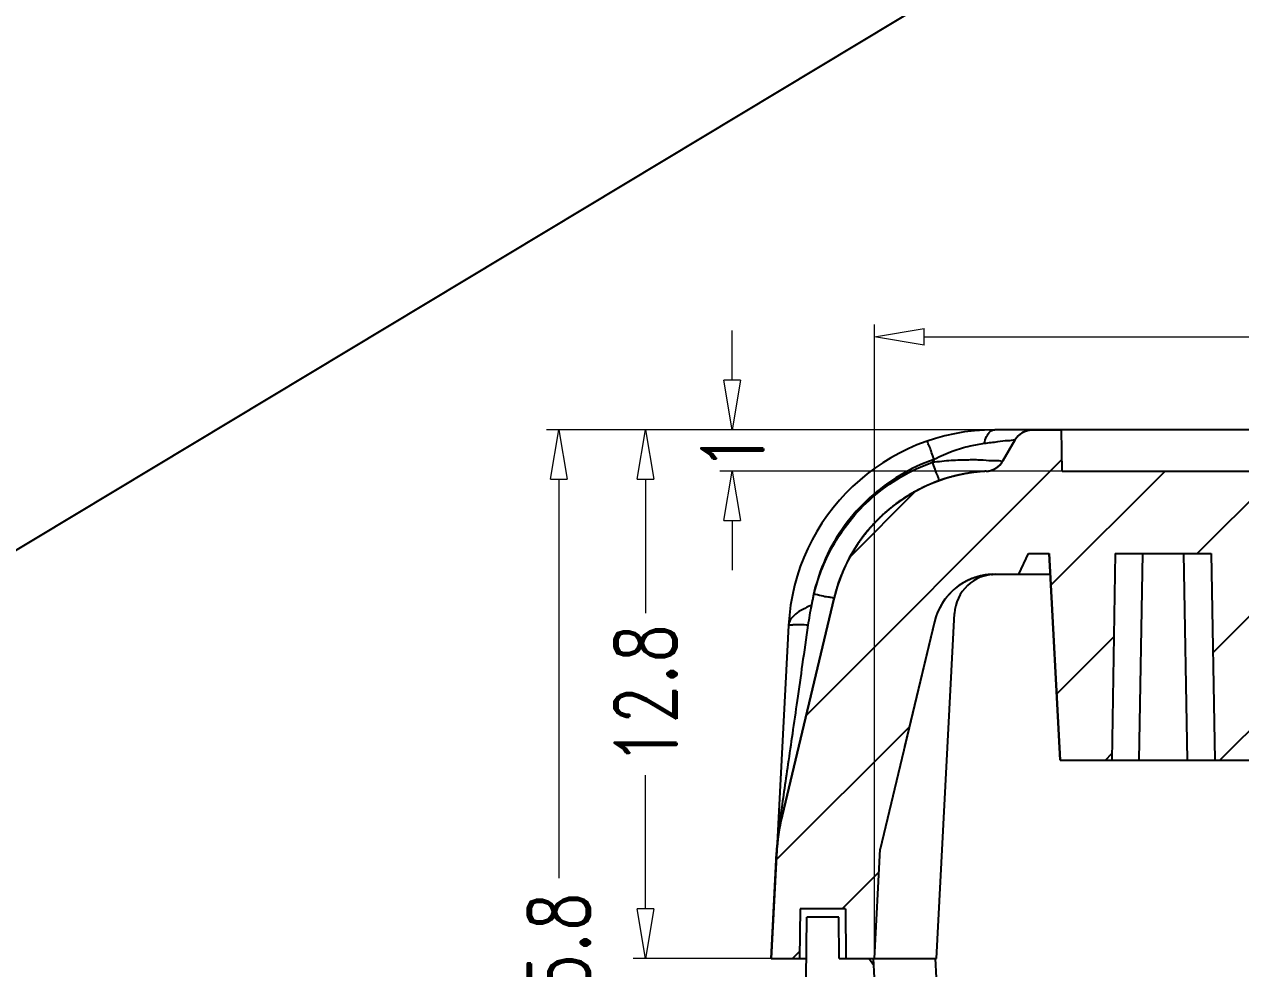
# Model space of a CAD drawing. Header units: inches. Extents: x 3700 to 4563, y 1353 to 2328.
# Drawn here: x 3842.82 to 3872.29, y 2112.16 to 2135.03 of the extents above; entities that cross this region are included whole.
import ezdxf

# ---------------------------------------------------------------- set-up
doc = ezdxf.new("R2010")
doc.units = ezdxf.units.IN
doc.header["$LTSCALE"] = 0.5
doc.layers.add('06___PRT_ALL_SURFS', color=7, linetype='Continuous')
doc.layers.add('dim', color=82, linetype='Continuous', lineweight=9)
doc.styles.add('ROMAND', font='romand.shx', dxfattribs={"width": 0.75, "bigfont": 'gbcbig.shx'})
doc.dimstyles.new('YanXiu', dxfattribs={"dimtxt": 2.5, "dimasz": 2.2, "dimexe": 1, "dimexo": 0, "dimgap": 0.66, "dimtad": 0, "dimzin": 9, "dimdsep": 46, "dimtxsty": 'ROMAND', "dimblk": 'CLOSEDBLANK', "dimcen": 0, "dimclrd": 3, "dimclre": 3, "dimclrt": 7, "dimazin": 2, "dimtfac": 1, "dimtofl": 0, "dimtmove": 0, "dimatfit": 3, "dimldrblk": 'CLOSEDBLANK', "dimfxl": 1, "dimlwd": 5, "dimlwe": 5, "dimarcsym": 0})

# ---------------------------------------------------------------- blocks, each defined once
blk = doc.blocks.new('_ClosedBlank')
at = {"color": 0, "linetype": 'ByBlock', "lineweight": -2}
for p, q in [((-1, 0.167), (0, 0)), ((-1, 0.167), (-1, -0.167)), ((0, 0), (-1, -0.167))]:
    blk.add_line(p, q, dxfattribs=at)
blk = doc.blocks.new('*D108')
at = {"layer": 'Defpoints', "color": 0}
for p in [(3867.948, 2125.215), (3859.971, 2124.215), (3867.966, 2124.215)]:
    blk.add_point(p, dxfattribs=at)
at = {"layer": 'dim', "color": 3, "lineweight": 5}
for p, q in [((3859.971, 2126.415), (3859.971, 2127.615)), ((3867.948, 2125.215), (3859.671, 2125.215)), ((3867.966, 2124.215), (3859.671, 2124.215)), ((3859.971, 2123.015), (3859.971, 2121.815))]:
    blk.add_line(p, q, dxfattribs=at)
at = {"layer": 'dim', "color": 3, "lineweight": 5, "xscale": 1.2, "yscale": 1.2, "zscale": 1.2}
for p, rotation in [((3859.971, 2125.215), 270), ((3859.971, 2124.215), 90)]:
    blk.add_blockref('_ClosedBlank', p, dxfattribs=dict(at, rotation=rotation))
at = {"layer": 'dim', "color": 7, "insert": (3859.971, 2124.715), "char_height": 1.5, "attachment_point": 5, "rotation": 90, "style": 'ROMAND'}
blk.add_mtext('1', dxfattribs=at)
blk = doc.blocks.new('*D109')
at = {"layer": 'Defpoints', "color": 0}
for p in [(3867.948, 2125.215), (3857.871, 2112.415), (3860.916, 2112.415)]:
    blk.add_point(p, dxfattribs=at)
at = {"layer": 'dim', "color": 3, "lineweight": 5}
for p, q in [((3867.948, 2125.215), (3857.571, 2125.215)), ((3857.871, 2124.015), (3857.871, 2120.776)), ((3857.871, 2113.615), (3857.871, 2116.854)), ((3860.916, 2112.415), (3857.571, 2112.415))]:
    blk.add_line(p, q, dxfattribs=at)
at = {"layer": 'dim', "color": 3, "lineweight": 5, "xscale": 1.2, "yscale": 1.2, "zscale": 1.2}
for p, rotation in [((3857.871, 2125.215), 90), ((3857.871, 2112.415), 270)]:
    blk.add_blockref('_ClosedBlank', p, dxfattribs=dict(at, rotation=rotation))
at = {"layer": 'dim', "color": 7, "insert": (3857.871, 2118.815), "char_height": 1.5, "attachment_point": 5, "rotation": 90, "style": 'ROMAND'}
blk.add_mtext('12.8', dxfattribs=at)
blk = doc.blocks.new('*D110')
at = {"layer": 'Defpoints', "color": 0}
for p in [(3867.948, 2125.215), (3855.771, 2099.415), (3866.315, 2099.415)]:
    blk.add_point(p, dxfattribs=at)
at = {"layer": 'dim', "color": 3, "lineweight": 5}
for p, q in [((3867.948, 2125.215), (3855.471, 2125.215)), ((3855.771, 2124.015), (3855.771, 2114.356)), ((3855.771, 2100.615), (3855.771, 2110.274)), ((3866.315, 2099.415), (3855.471, 2099.415))]:
    blk.add_line(p, q, dxfattribs=at)
at = {"layer": 'dim', "color": 3, "lineweight": 5, "xscale": 1.2, "yscale": 1.2, "zscale": 1.2}
for p, rotation in [((3855.771, 2125.215), 90), ((3855.771, 2099.415), 270)]:
    blk.add_blockref('_ClosedBlank', p, dxfattribs=dict(at, rotation=rotation))
at = {"layer": 'dim', "color": 7, "insert": (3855.771, 2112.315), "char_height": 1.5, "attachment_point": 5, "rotation": 90, "style": 'ROMAND'}
blk.add_mtext('25.8', dxfattribs=at)
blk = doc.blocks.new('*D114')
at = {"layer": 'Defpoints', "color": 0}
for p in [(3896.412, 2127.463), (3863.419, 2112.415), (3896.412, 2112.415)]:
    blk.add_point(p, dxfattribs=at)
at = {"layer": 'dim', "color": 3, "lineweight": 5}
for p, q in [((3863.419, 2112.415), (3863.419, 2127.763)), ((3896.412, 2112.415), (3896.412, 2127.763)), ((3864.619, 2127.463), (3877.366, 2127.463)), ((3895.212, 2127.463), (3882.465, 2127.463))]:
    blk.add_line(p, q, dxfattribs=at)
at = {"layer": 'dim', "color": 3, "lineweight": 5, "xscale": 1.2, "yscale": 1.2, "zscale": 1.2, "rotation": 180}
blk.add_blockref('_ClosedBlank', (3863.419, 2127.463), dxfattribs=at)
at = {"layer": 'dim', "color": 3, "lineweight": 5, "xscale": 1.2, "yscale": 1.2, "zscale": 1.2}
blk.add_blockref('_ClosedBlank', (3896.412, 2127.463), dxfattribs=at)
at = {"layer": 'dim', "color": 7, "insert": (3879.916, 2127.463), "char_height": 1.5, "attachment_point": 5, "style": 'ROMAND'}
blk.add_mtext('32.99', dxfattribs=at)

msp = doc.modelspace()

# ---------------------------------------------------------------- hatches: boundary and pattern name
at = {"linetype": 'Continuous'}
h = msp.add_hatch(dxfattribs=at)
h.set_pattern_fill('DEFAULT__2', color=2, scale=1.963848, angle=45, style=0, pattern_type=0)
h.set_pattern_definition([(45, (3517.8296, 2010.4347), (-1.38865, 1.38865), [])])
edge = h.paths.add_edge_path()
edge.add_line((3867.254, 2125.215), (3867.948, 2125.215))
edge.add_line((3867.966, 2124.215), (3867.948, 2125.215))
edge.add_line((3867.966, 2124.215), (3879.916, 2124.215))
edge.add_line((3879.916, 2121.715), (3879.916, 2124.215))
edge.add_line((3873.916, 2121.715), (3879.916, 2121.715))
edge.add_line((3873.916, 2121.715), (3873.682, 2122.215))
edge.add_line((3873.178, 2122.215), (3873.682, 2122.215))
edge.add_line((3872.916, 2117.215), (3873.178, 2122.215))
edge.add_line((3871.666, 2117.215), (3872.916, 2117.215))
edge.add_line((3871.578, 2122.215), (3871.666, 2117.215))
edge.add_line((3869.253, 2122.215), (3871.578, 2122.215))
edge.add_line((3869.253, 2122.215), (3869.166, 2117.215))
edge.add_line((3867.916, 2117.215), (3869.166, 2117.215))
edge.add_line((3867.916, 2117.215), (3867.653, 2122.215))
edge.add_line((3867.149, 2122.215), (3867.653, 2122.215))
edge.add_line((3866.916, 2121.715), (3867.149, 2122.215))
edge.add_line((3866.288, 2121.715), (3866.916, 2121.715))
edge.add_line((3866.288, 2121.715), (3866.253, 2121.713))
edge.add_spline(control_points=[(3866.253, 2121.713), (3865.563, 2121.677), (3865.033, 2121.235), (3864.872, 2120.563)], knot_values=[0, 0, 0, 0, 1, 1, 1, 1], weights=[1, 0.867239, 0.867239, 1], degree=3, periodic=0)
edge.add_line((3864.872, 2120.563), (3863.557, 2115.056))
edge.add_line((3863.419, 2112.415), (3863.557, 2115.056))
edge.add_line((3862.726, 2112.415), (3863.419, 2112.415))
edge.add_line((3862.716, 2113.615), (3862.726, 2112.415))
edge.add_line((3862.716, 2113.615), (3861.616, 2113.615))
edge.add_line((3861.616, 2113.615), (3861.605, 2112.415))
edge.add_line((3860.916, 2112.415), (3861.605, 2112.415))
edge.add_line((3860.916, 2112.415), (3861.049, 2114.959))
edge.add_spline(control_points=[(3861.049, 2114.959), (3861.065, 2115.263), (3861.108, 2115.563), (3861.179, 2115.859)], knot_values=[0, 0, 0, 0, 1, 1, 1, 1], weights=[1, 0.997242, 0.997242, 1], degree=3, periodic=0)
edge.add_line((3862.441, 2121.144), (3861.179, 2115.859))
edge.add_spline(control_points=[(3866.122, 2124.21), (3864.283, 2124.113), (3862.868, 2122.935), (3862.441, 2121.144)], knot_values=[0, 0, 0, 0, 1, 1, 1, 1], weights=[1, 0.867239, 0.867239, 1], degree=3, periodic=0)
edge.add_spline(control_points=[(3866.122, 2124.21), (3866.295, 2124.219), (3866.442, 2124.309), (3866.529, 2124.459)], knot_values=[0, 0, 0, 0, 1, 1, 1, 1], weights=[1, 0.919201, 0.919201, 1], degree=3, periodic=0)
edge.add_line((3866.529, 2124.459), (3866.821, 2124.965))
edge.add_spline(control_points=[(3866.821, 2124.965), (3866.913, 2125.123), (3867.071, 2125.215), (3867.254, 2125.215)], knot_values=[0, 0, 0, 0, 1, 1, 1, 1], weights=[1, 0.910684, 0.910684, 1], degree=3, periodic=0)
edge = h.paths.add_edge_path()
edge.add_line((3879.916, 2121.715), (3879.916, 2124.215))
edge.add_line((3879.916, 2121.715), (3879.916, 2124.215))
edge = h.paths.add_edge_path()
edge.add_line((3892.577, 2125.215), (3891.883, 2125.215))
edge.add_spline(control_points=[(3893.01, 2124.965), (3892.918, 2125.123), (3892.76, 2125.215), (3892.577, 2125.215)], knot_values=[0, 0, 0, 0, 1, 1, 1, 1], weights=[1, 0.910684, 0.910684, 1], degree=3, periodic=0)
edge.add_line((3893.302, 2124.459), (3893.01, 2124.965))
edge.add_spline(control_points=[(3893.709, 2124.21), (3893.536, 2124.219), (3893.389, 2124.309), (3893.302, 2124.459)], knot_values=[0, 0, 0, 0, 1, 1, 1, 1], weights=[1, 0.919201, 0.919201, 1], degree=3, periodic=0)
edge.add_spline(control_points=[(3897.391, 2121.144), (3896.963, 2122.935), (3895.548, 2124.113), (3893.709, 2124.21)], knot_values=[0, 0, 0, 0, 1, 1, 1, 1], weights=[1, 0.867239, 0.867239, 1], degree=3, periodic=0)
edge.add_line((3898.652, 2115.859), (3897.391, 2121.144))
edge.add_spline(control_points=[(3898.782, 2114.959), (3898.766, 2115.263), (3898.723, 2115.563), (3898.652, 2115.859)], knot_values=[0, 0, 0, 0, 1, 1, 1, 1], weights=[1, 0.997242, 0.997242, 1], degree=3, periodic=0)
edge.add_line((3898.916, 2112.415), (3898.782, 2114.959))
edge.add_line((3898.916, 2112.415), (3898.226, 2112.415))
edge.add_line((3898.216, 2113.615), (3898.226, 2112.415))
edge.add_line((3898.216, 2113.615), (3897.116, 2113.615))
edge.add_line((3897.116, 2113.615), (3897.105, 2112.415))
edge.add_line((3897.105, 2112.415), (3896.412, 2112.415))
edge.add_line((3896.412, 2112.415), (3896.274, 2115.056))
edge.add_line((3896.274, 2115.056), (3894.959, 2120.563))
edge.add_spline(control_points=[(3894.959, 2120.563), (3894.799, 2121.235), (3894.268, 2121.677), (3893.578, 2121.713)], knot_values=[0, 0, 0, 0, 1, 1, 1, 1], weights=[1, 0.867239, 0.867239, 1], degree=3, periodic=0)
edge.add_line((3893.543, 2121.715), (3893.578, 2121.713))
edge.add_line((3893.543, 2121.715), (3892.916, 2121.715))
edge.add_line((3892.916, 2121.715), (3892.682, 2122.215))
edge.add_line((3892.682, 2122.215), (3892.217, 2122.215))
edge.add_line((3892.166, 2112.415), (3892.217, 2122.215))
edge.add_line((3892.166, 2112.415), (3890.666, 2112.415))
edge.add_line((3890.494, 2122.215), (3890.666, 2112.415))
edge.add_line((3890.494, 2122.215), (3888.337, 2122.215))
edge.add_line((3888.337, 2122.215), (3888.166, 2112.415))
edge.add_line((3888.166, 2112.415), (3886.666, 2112.415))
edge.add_line((3886.666, 2112.415), (3886.614, 2122.215))
edge.add_line((3886.614, 2122.215), (3886.149, 2122.215))
edge.add_line((3885.916, 2121.715), (3886.149, 2122.215))
edge.add_line((3885.916, 2121.715), (3879.916, 2121.715))
edge.add_line((3879.916, 2121.715), (3879.916, 2124.215))
edge.add_line((3891.866, 2124.215), (3879.916, 2124.215))
edge.add_line((3891.866, 2124.215), (3891.883, 2125.215))
h = msp.add_hatch(dxfattribs=at)
h.set_pattern_fill('DEFAULT__1', color=2, scale=1.73335, angle=125, style=0, pattern_type=0)
h.set_pattern_definition([(125, (3517.8296, 2010.4347), (-1.419877, -0.994209), [])])
edge = h.paths.add_edge_path()
edge.add_line((3862.566, 2112.415), (3863.393, 2112.415))
edge.add_line((3863.561, 2109.196), (3863.393, 2112.415))
edge.add_line((3864.757, 2104.053), (3863.561, 2109.196))
edge.add_spline(control_points=[(3864.757, 2104.053), (3864.923, 2103.337), (3865.485, 2102.862), (3866.219, 2102.818)], knot_values=[0, 0, 0, 0, 1, 1, 1, 1], weights=[1, 0.867704, 0.867704, 1], degree=3, periodic=0)
edge.add_spline(control_points=[(3866.219, 2102.818), (3866.751, 2102.786), (3867.257, 2102.616), (3867.701, 2102.32)], knot_values=[0, 0, 0, 0, 1, 1, 1, 1], weights=[1, 0.976957, 0.976957, 1], degree=3, periodic=0)
edge.add_line((3867.916, 2106.415), (3867.701, 2102.32))
edge.add_line((3867.916, 2106.415), (3869.166, 2106.415))
edge.add_line((3869.253, 2101.415), (3869.166, 2106.415))
edge.add_line((3869.253, 2101.415), (3871.578, 2101.415))
edge.add_line((3871.578, 2101.415), (3871.666, 2106.415))
edge.add_line((3871.666, 2106.415), (3872.916, 2106.415))
edge.add_line((3872.916, 2106.415), (3873.178, 2101.415))
edge.add_line((3873.178, 2101.415), (3873.682, 2101.415))
edge.add_line((3873.682, 2101.415), (3873.916, 2101.915))
edge.add_line((3873.916, 2101.915), (3879.916, 2101.915))
edge.add_line((3879.916, 2099.415), (3879.916, 2101.915))
edge.add_line((3867.254, 2099.415), (3879.916, 2099.415))
edge.add_spline(control_points=[(3867.254, 2099.415), (3867.071, 2099.415), (3866.913, 2099.506), (3866.821, 2099.665)], knot_values=[0, 0, 0, 0, 1, 1, 1, 1], weights=[1, 0.910684, 0.910684, 1], degree=3, periodic=0)
edge.add_line((3866.529, 2100.17), (3866.821, 2099.665))
edge.add_spline(control_points=[(3866.529, 2100.17), (3866.443, 2100.321), (3866.294, 2100.411), (3866.121, 2100.42)], knot_values=[0, 0, 0, 0, 1, 1, 1, 1], weights=[1, 0.918627, 0.918627, 1], degree=3, periodic=0)
edge.add_spline(control_points=[(3862.419, 2103.509), (3862.84, 2101.7), (3864.266, 2100.51), (3866.121, 2100.42)], knot_values=[0, 0, 0, 0, 1, 1, 1, 1], weights=[1, 0.865322, 0.865322, 1], degree=3, periodic=0)
edge.add_line((3862.419, 2103.509), (3861.146, 2108.985))
edge.add_spline(control_points=[(3861.023, 2109.856), (3861.039, 2109.562), (3861.08, 2109.271), (3861.146, 2108.985)], knot_values=[0, 0, 0, 0, 1, 1, 1, 1], weights=[1, 0.997419, 0.997419, 1], degree=3, periodic=0)
edge.add_line((3861.023, 2109.856), (3860.916, 2111.915))
edge.add_line((3860.916, 2111.915), (3861.766, 2111.915))
edge.add_line((3861.766, 2111.915), (3861.779, 2113.415))
edge.add_line((3862.557, 2113.415), (3861.779, 2113.415))
edge.add_line((3862.566, 2112.415), (3862.557, 2113.415))
edge = h.paths.add_edge_path()
edge.add_line((3879.916, 2099.415), (3879.916, 2101.915))
edge.add_line((3879.916, 2099.415), (3879.916, 2101.915))
edge = h.paths.add_edge_path()
edge.add_line((3897.266, 2112.415), (3896.438, 2112.415))
edge.add_line((3897.266, 2112.415), (3897.274, 2113.415))
edge.add_line((3898.052, 2113.415), (3897.274, 2113.415))
edge.add_line((3898.066, 2111.915), (3898.052, 2113.415))
edge.add_line((3898.916, 2111.915), (3898.066, 2111.915))
edge.add_line((3898.808, 2109.856), (3898.916, 2111.915))
edge.add_spline(control_points=[(3898.808, 2109.856), (3898.792, 2109.562), (3898.751, 2109.271), (3898.685, 2108.985)], knot_values=[0, 0, 0, 0, 1, 1, 1, 1], weights=[1, 0.997419, 0.997419, 1], degree=3, periodic=0)
edge.add_line((3898.685, 2108.985), (3897.412, 2103.509))
edge.add_spline(control_points=[(3893.71, 2100.42), (3895.565, 2100.51), (3896.991, 2101.7), (3897.412, 2103.509)], knot_values=[0, 0, 0, 0, 1, 1, 1, 1], weights=[1, 0.865322, 0.865322, 1], degree=3, periodic=0)
edge.add_spline(control_points=[(3893.302, 2100.17), (3893.388, 2100.321), (3893.537, 2100.411), (3893.71, 2100.42)], knot_values=[0, 0, 0, 0, 1, 1, 1, 1], weights=[1, 0.918627, 0.918627, 1], degree=3, periodic=0)
edge.add_line((3893.302, 2100.17), (3893.01, 2099.665))
edge.add_spline(control_points=[(3892.577, 2099.415), (3892.76, 2099.415), (3892.918, 2099.506), (3893.01, 2099.665)], knot_values=[0, 0, 0, 0, 1, 1, 1, 1], weights=[1, 0.910684, 0.910684, 1], degree=3, periodic=0)
edge.add_line((3892.577, 2099.415), (3892.316, 2099.415))
edge.add_line((3892.316, 2099.415), (3892.316, 2099.915))
edge.add_line((3892.316, 2099.915), (3891.016, 2101.215))
edge.add_line((3891.016, 2112.315), (3891.016, 2101.215))
edge.add_line((3892.166, 2112.315), (3891.016, 2112.315))
edge.add_line((3892.166, 2112.315), (3892.338, 2102.446))
edge.add_spline(control_points=[(3892.338, 2102.446), (3892.731, 2102.665), (3893.163, 2102.791), (3893.612, 2102.818)], knot_values=[0, 0, 0, 0, 1, 1, 1, 1], weights=[1, 0.983471, 0.983471, 1], degree=3, periodic=0)
edge.add_spline(control_points=[(3893.612, 2102.818), (3894.346, 2102.862), (3894.908, 2103.337), (3895.074, 2104.053)], knot_values=[0, 0, 0, 0, 1, 1, 1, 1], weights=[1, 0.867704, 0.867704, 1], degree=3, periodic=0)
edge.add_line((3896.27, 2109.196), (3895.074, 2104.053))
edge.add_line((3896.27, 2109.196), (3896.438, 2112.415))
edge = h.paths.add_edge_path()
edge.add_line((3886.516, 2099.415), (3879.916, 2099.415))
edge.add_line((3879.916, 2099.415), (3879.916, 2101.915))
edge.add_line((3885.916, 2101.915), (3879.916, 2101.915))
edge.add_line((3886.149, 2101.415), (3885.916, 2101.915))
edge.add_line((3886.475, 2101.415), (3886.149, 2101.415))
edge.add_line((3886.666, 2112.315), (3886.475, 2101.415))
edge.add_line((3887.816, 2112.315), (3886.666, 2112.315))
edge.add_line((3887.816, 2112.315), (3887.816, 2101.215))
edge.add_line((3886.516, 2099.915), (3887.816, 2101.215))
edge.add_line((3886.516, 2099.415), (3886.516, 2099.915))

# ---------------------------------------------------------------- linework, layer by layer
msp.add_line((3700.216, 2036.642), (4184.231, 2327.777))
at = {"color": 7, "linetype": 'Continuous'}
for p, q in [((3893.5, 2125.215, 0), (3866.331, 2125.215, 0)), ((3866.529, 2124.459, 0), (3866.821, 2124.965, 0)), ((3866.529, 2124.459, 0), (3866.821, 2124.965, 0)), ((3867.254, 2125.215, 0), (3867.948, 2125.215, 0)), ((3867.966, 2124.215, 0), (3867.948, 2125.215, 0)), ((3867.966, 2124.215, 0), (3867.948, 2125.215, 0)), ((3867.966, 2124.215, 0), (3891.866, 2124.215, 0)), ((3867.966, 2124.215, 0), (3879.916, 2124.215, 0)), ((3866.916, 2121.715, 0), (3867.149, 2122.215, 0)), ((3866.916, 2121.715, 0), (3867.149, 2122.215, 0)), ((3867.149, 2122.215, 0), (3867.653, 2122.215, 0)), ((3867.149, 2122.215, 0), (3867.653, 2122.215, 0)), ((3867.653, 2122.215, 0), (3867.916, 2117.215, 0)), ((3867.916, 2117.215, 0), (3867.653, 2122.215, 0)), ((3869.253, 2122.215, 0), (3869.166, 2117.215, 0)), ((3869.253, 2122.215, 0), (3869.166, 2117.215, 0)), ((3869.253, 2122.215, 0), (3871.578, 2122.215, 0)), ((3869.253, 2122.215, 0), (3871.578, 2122.215, 0)), ((3869.83, 2117.215, 0), (3869.917, 2122.215, 0)), ((3871.001, 2117.215, 0), (3870.914, 2122.215, 0)), ((3871.578, 2122.215, 0), (3871.666, 2117.215, 0)), ((3871.578, 2122.215, 0), (3871.666, 2117.215, 0)), ((3866.288, 2121.715, 0), (3866.253, 2121.713, 0)), ((3866.288, 2121.715, 0), (3867.68, 2121.715, 0)), ((3866.288, 2121.715, 0), (3866.916, 2121.715, 0)), ((3862.441, 2121.144, 0), (3861.179, 2115.859, 0)), ((3862.441, 2121.144, 0), (3861.179, 2115.859, 0)), ((3864.872, 2120.563, 0), (3863.557, 2115.056, 0)), ((3864.872, 2120.563, 0), (3863.557, 2115.056, 0)), ((3864.921, 2112.415, 0), (3865.359, 2120.767, 0)), ((3861.338, 2120.477, 0), (3860.916, 2112.415, 0)), ((3867.916, 2117.215, 0), (3872.916, 2117.215, 0)), ((3867.916, 2117.215, 0), (3869.166, 2117.215, 0)), ((3871.666, 2117.215, 0), (3872.916, 2117.215, 0)), ((3860.916, 2112.415, 0), (3861.049, 2114.959, 0)), ((3863.419, 2112.415, 0), (3863.557, 2115.056, 0)), ((3863.419, 2112.415, 0), (3863.557, 2115.056, 0)), ((3861.616, 2113.615, 0), (3861.605, 2112.415, 0)), ((3861.616, 2113.615, 0), (3861.605, 2112.415, 0)), ((3862.716, 2113.615, 0), (3861.616, 2113.615, 0)), ((3862.716, 2113.615, 0), (3861.616, 2113.615, 0)), ((3862.716, 2113.615, 0), (3862.726, 2112.415, 0)), ((3862.716, 2113.615, 0), (3862.726, 2112.415, 0)), ((3861.766, 2111.915, 0), (3861.779, 2113.415, 0)), ((3861.766, 2111.915, 0), (3861.779, 2113.415, 0)), ((3862.557, 2113.415, 0), (3861.779, 2113.415, 0)), ((3862.557, 2113.415, 0), (3861.779, 2113.415, 0)), ((3862.566, 2112.415, 0), (3862.557, 2113.415, 0)), ((3862.566, 2112.415, 0), (3862.557, 2113.415, 0)), ((3860.916, 2112.415, 0), (3861.77, 2112.415, 0)), ((3860.916, 2112.415, 0), (3861.605, 2112.415, 0)), ((3862.566, 2112.415, 0), (3864.921, 2112.415, 0)), ((3862.566, 2112.415, 0), (3863.393, 2112.415, 0)), ((3862.726, 2112.415, 0), (3863.419, 2112.415, 0)), ((3863.561, 2109.196, 0), (3863.393, 2112.415, 0)), ((3863.561, 2109.196, 0), (3863.393, 2112.415, 0)), ((3865.343, 2103.863, 0), (3864.895, 2112.415, 0))]:
    msp.add_line(p, q, dxfattribs=at)
for centre, radius, start, end in [((3866.331, 2120.215, 0), 5, 89.9974, 177.0027), ((3867.254, 2124.715, 0), 0.5, 89.993, 149.9965), ((3866.096, 2124.709, 0), 0.5, 272.9963, 330), ((3866.331, 2120.215, 0), 4, 92.9963, 166.572), ((3866.331, 2120.215, 0), 1.5, 92.9963, 166.572), ((3866.357, 2120.715, 0), 1, 90, 177), ((3866.096, 2124.709, 0), 3, 272.9963, 273.6699), ((3866.042, 2114.698, 0), 5, 166.5721, 177), ((3870.375, 2114.443, 0), 9.342, 171.29, 172.3141), ((3870.025, 2114.487, 0), 8.988, 172.2929, 176.9892)]:
    msp.add_arc(centre, radius, start, end, dxfattribs=at)
for points, start_tangent, end_tangent in [([(3864.863, 2124.495, 0), (3864.802, 2124.668, 0), (3864.75, 2124.813, 0), (3864.715, 2124.909, 0), (3864.7, 2124.941, 0)], (-0.327044, 0.945009), (-0.94511, -0.326754)), ([(3866.08, 2124.881, 0), (3866.136, 2125.055, 0), (3866.225, 2125.173, 0), (3866.331, 2125.215, 0)], (0.183769, 0.982969), (1, 0.000081)), ([(3866.821, 2124.965, 0), (3866.825, 2124.972, 0), (3866.829, 2124.978, 0), (3866.833, 2124.985, 0), (3866.838, 2124.992, 0), (3866.842, 2124.998, 0), (3866.847, 2125.005, 0), (3866.851, 2125.011, 0), (3866.856, 2125.018, 0), (3866.861, 2125.024, 0), (3866.866, 2125.03, 0), (3866.871, 2125.037, 0), (3866.877, 2125.043, 0), (3866.882, 2125.049, 0), (3866.888, 2125.055, 0), (3866.893, 2125.061, 0), (3866.899, 2125.067, 0), (3866.905, 2125.073, 0), (3866.911, 2125.078, 0), (3866.917, 2125.084, 0), (3866.923, 2125.09, 0), (3866.929, 2125.095, 0), (3866.936, 2125.1, 0), (3866.942, 2125.106, 0), (3866.949, 2125.111, 0), (3866.955, 2125.116, 0), (3866.962, 2125.121, 0), (3866.969, 2125.126, 0), (3866.976, 2125.13, 0), (3866.983, 2125.135, 0), (3866.99, 2125.139, 0), (3866.997, 2125.144, 0), (3867.004, 2125.148, 0), (3867.011, 2125.152, 0), (3867.019, 2125.156, 0), (3867.026, 2125.16, 0), (3867.034, 2125.164, 0), (3867.041, 2125.167, 0), (3867.049, 2125.171, 0), (3867.056, 2125.174, 0), (3867.064, 2125.177, 0), (3867.072, 2125.181, 0), (3867.08, 2125.184, 0), (3867.087, 2125.186, 0), (3867.095, 2125.189, 0), (3867.103, 2125.192, 0), (3867.111, 2125.194, 0), (3867.119, 2125.196, 0), (3867.127, 2125.199, 0), (3867.135, 2125.201, 0), (3867.143, 2125.202, 0), (3867.151, 2125.204, 0), (3867.159, 2125.206, 0), (3867.167, 2125.207, 0), (3867.175, 2125.209, 0), (3867.183, 2125.21, 0), (3867.191, 2125.211, 0), (3867.199, 2125.212, 0), (3867.207, 2125.213, 0), (3867.215, 2125.213, 0), (3867.223, 2125.214, 0), (3867.231, 2125.214, 0), (3867.238, 2125.215, 0), (3867.246, 2125.215, 0), (3867.254, 2125.215, 0)], (0.5, 0.866025), (1, 0)), ([(3866.122, 2124.21, 0), (3866.13, 2124.21, 0), (3866.137, 2124.211, 0), (3866.144, 2124.211, 0), (3866.152, 2124.212, 0), (3866.16, 2124.213, 0), (3866.167, 2124.214, 0), (3866.175, 2124.215, 0), (3866.182, 2124.216, 0), (3866.19, 2124.218, 0), (3866.197, 2124.219, 0), (3866.205, 2124.221, 0), (3866.212, 2124.223, 0), (3866.22, 2124.224, 0), (3866.227, 2124.226, 0), (3866.235, 2124.229, 0), (3866.242, 2124.231, 0), (3866.25, 2124.233, 0), (3866.257, 2124.236, 0), (3866.265, 2124.238, 0), (3866.272, 2124.241, 0), (3866.279, 2124.244, 0), (3866.287, 2124.247, 0), (3866.294, 2124.25, 0), (3866.301, 2124.253, 0), (3866.308, 2124.256, 0), (3866.315, 2124.26, 0), (3866.323, 2124.263, 0), (3866.33, 2124.267, 0), (3866.337, 2124.271, 0), (3866.344, 2124.274, 0), (3866.35, 2124.278, 0), (3866.357, 2124.282, 0), (3866.364, 2124.287, 0), (3866.371, 2124.291, 0), (3866.377, 2124.295, 0), (3866.384, 2124.3, 0), (3866.39, 2124.305, 0), (3866.396, 2124.309, 0), (3866.403, 2124.314, 0), (3866.409, 2124.319, 0), (3866.415, 2124.324, 0), (3866.421, 2124.329, 0), (3866.427, 2124.334, 0), (3866.433, 2124.339, 0), (3866.439, 2124.345, 0), (3866.444, 2124.35, 0), (3866.45, 2124.356, 0), (3866.455, 2124.361, 0), (3866.461, 2124.367, 0), (3866.466, 2124.373, 0), (3866.471, 2124.378, 0), (3866.476, 2124.384, 0), (3866.481, 2124.39, 0), (3866.486, 2124.396, 0), (3866.491, 2124.402, 0), (3866.496, 2124.408, 0), (3866.5, 2124.415, 0), (3866.505, 2124.421, 0), (3866.509, 2124.427, 0), (3866.513, 2124.433, 0), (3866.517, 2124.44, 0), (3866.521, 2124.446, 0), (3866.525, 2124.452, 0), (3866.529, 2124.459, 0)], (0.998633, 0.052271), (0.5, 0.866025)), ([(3866.122, 2124.21, 0), (3866.085, 2124.207, 0), (3866.047, 2124.205, 0), (3866.01, 2124.202, 0), (3865.972, 2124.199, 0), (3865.934, 2124.195, 0), (3865.896, 2124.191, 0), (3865.858, 2124.187, 0), (3865.82, 2124.182, 0), (3865.782, 2124.177, 0), (3865.744, 2124.172, 0), (3865.706, 2124.166, 0), (3865.668, 2124.16, 0), (3865.63, 2124.153, 0), (3865.591, 2124.146, 0), (3865.553, 2124.139, 0), (3865.515, 2124.131, 0), (3865.476, 2124.123, 0), (3865.438, 2124.114, 0), (3865.4, 2124.105, 0), (3865.362, 2124.096, 0), (3865.323, 2124.086, 0), (3865.285, 2124.076, 0), (3865.247, 2124.065, 0), (3865.208, 2124.054, 0), (3865.17, 2124.043, 0), (3865.132, 2124.031, 0), (3865.094, 2124.019, 0), (3865.056, 2124.006, 0), (3865.018, 2123.993, 0), (3864.98, 2123.98, 0), (3864.942, 2123.966, 0), (3864.904, 2123.952, 0), (3864.866, 2123.937, 0), (3864.829, 2123.922, 0), (3864.791, 2123.907, 0), (3864.754, 2123.891, 0), (3864.716, 2123.874, 0), (3864.679, 2123.858, 0), (3864.642, 2123.841, 0), (3864.605, 2123.823, 0), (3864.568, 2123.805, 0), (3864.531, 2123.787, 0), (3864.495, 2123.768, 0), (3864.458, 2123.749, 0), (3864.422, 2123.73, 0), (3864.386, 2123.71, 0), (3864.35, 2123.69, 0), (3864.314, 2123.669, 0), (3864.279, 2123.648, 0), (3864.243, 2123.627, 0), (3864.208, 2123.605, 0), (3864.173, 2123.583, 0), (3864.138, 2123.56, 0), (3864.104, 2123.538, 0), (3864.07, 2123.514, 0), (3864.035, 2123.491, 0), (3864.002, 2123.467, 0), (3863.968, 2123.442, 0), (3863.935, 2123.418, 0), (3863.901, 2123.393, 0), (3863.869, 2123.367, 0), (3863.836, 2123.341, 0), (3863.804, 2123.315, 0), (3863.772, 2123.289, 0), (3863.74, 2123.262, 0), (3863.708, 2123.235, 0), (3863.677, 2123.208, 0), (3863.646, 2123.18, 0), (3863.615, 2123.152, 0), (3863.585, 2123.123, 0), (3863.555, 2123.095, 0), (3863.525, 2123.066, 0), (3863.496, 2123.037, 0), (3863.467, 2123.007, 0), (3863.438, 2122.977, 0), (3863.41, 2122.947, 0), (3863.381, 2122.917, 0), (3863.354, 2122.886, 0), (3863.326, 2122.855, 0), (3863.299, 2122.824, 0), (3863.272, 2122.793, 0), (3863.246, 2122.761, 0), (3863.22, 2122.729, 0), (3863.194, 2122.697, 0), (3863.169, 2122.664, 0), (3863.144, 2122.632, 0), (3863.119, 2122.599, 0), (3863.095, 2122.566, 0), (3863.071, 2122.533, 0), (3863.048, 2122.499, 0), (3863.025, 2122.466, 0), (3863.002, 2122.432, 0), (3862.979, 2122.398, 0), (3862.957, 2122.364, 0), (3862.936, 2122.33, 0), (3862.915, 2122.295, 0), (3862.894, 2122.261, 0), (3862.873, 2122.226, 0), (3862.853, 2122.191, 0), (3862.834, 2122.156, 0), (3862.814, 2122.121, 0), (3862.795, 2122.085, 0), (3862.777, 2122.05, 0), (3862.759, 2122.014, 0), (3862.741, 2121.979, 0), (3862.724, 2121.943, 0), (3862.707, 2121.907, 0), (3862.69, 2121.871, 0), (3862.674, 2121.835, 0), (3862.658, 2121.799, 0), (3862.643, 2121.763, 0), (3862.628, 2121.727, 0), (3862.613, 2121.691, 0), (3862.599, 2121.654, 0), (3862.585, 2121.618, 0), (3862.572, 2121.582, 0), (3862.559, 2121.545, 0), (3862.546, 2121.509, 0), (3862.534, 2121.472, 0), (3862.522, 2121.436, 0), (3862.51, 2121.399, 0), (3862.499, 2121.363, 0), (3862.489, 2121.326, 0), (3862.478, 2121.29, 0), (3862.468, 2121.253, 0), (3862.459, 2121.217, 0), (3862.449, 2121.18, 0), (3862.441, 2121.144, 0)], (-0.998633, -0.052271), (-0.232223, -0.972663)), ([(3866.253, 2121.713, 0), (3866.239, 2121.712, 0), (3866.225, 2121.711, 0), (3866.211, 2121.71, 0), (3866.196, 2121.709, 0), (3866.182, 2121.708, 0), (3866.168, 2121.706, 0), (3866.154, 2121.704, 0), (3866.14, 2121.703, 0), (3866.125, 2121.701, 0), (3866.111, 2121.699, 0), (3866.097, 2121.697, 0), (3866.082, 2121.694, 0), (3866.068, 2121.692, 0), (3866.054, 2121.689, 0), (3866.039, 2121.686, 0), (3866.025, 2121.683, 0), (3866.011, 2121.68, 0), (3865.996, 2121.677, 0), (3865.982, 2121.674, 0), (3865.968, 2121.67, 0), (3865.953, 2121.667, 0), (3865.939, 2121.663, 0), (3865.924, 2121.659, 0), (3865.91, 2121.655, 0), (3865.896, 2121.65, 0), (3865.881, 2121.646, 0), (3865.867, 2121.641, 0), (3865.853, 2121.637, 0), (3865.839, 2121.632, 0), (3865.824, 2121.627, 0), (3865.81, 2121.622, 0), (3865.796, 2121.616, 0), (3865.782, 2121.611, 0), (3865.768, 2121.605, 0), (3865.754, 2121.599, 0), (3865.74, 2121.593, 0), (3865.726, 2121.587, 0), (3865.712, 2121.581, 0), (3865.698, 2121.575, 0), (3865.684, 2121.568, 0), (3865.67, 2121.561, 0), (3865.656, 2121.555, 0), (3865.642, 2121.548, 0), (3865.629, 2121.54, 0), (3865.615, 2121.533, 0), (3865.602, 2121.526, 0), (3865.588, 2121.518, 0), (3865.575, 2121.51, 0), (3865.561, 2121.502, 0), (3865.548, 2121.494, 0), (3865.535, 2121.486, 0), (3865.522, 2121.478, 0), (3865.509, 2121.47, 0), (3865.496, 2121.461, 0), (3865.483, 2121.452, 0), (3865.47, 2121.443, 0), (3865.458, 2121.434, 0), (3865.445, 2121.425, 0), (3865.432, 2121.416, 0), (3865.42, 2121.407, 0), (3865.408, 2121.397, 0), (3865.395, 2121.387, 0), (3865.383, 2121.378, 0), (3865.371, 2121.368, 0), (3865.359, 2121.358, 0), (3865.348, 2121.347, 0), (3865.336, 2121.337, 0), (3865.324, 2121.327, 0), (3865.313, 2121.316, 0), (3865.301, 2121.306, 0), (3865.29, 2121.295, 0), (3865.279, 2121.284, 0), (3865.268, 2121.273, 0), (3865.257, 2121.262, 0), (3865.246, 2121.251, 0), (3865.236, 2121.24, 0), (3865.225, 2121.228, 0), (3865.215, 2121.217, 0), (3865.204, 2121.205, 0), (3865.194, 2121.193, 0), (3865.184, 2121.182, 0), (3865.174, 2121.17, 0), (3865.164, 2121.158, 0), (3865.155, 2121.146, 0), (3865.145, 2121.134, 0), (3865.136, 2121.121, 0), (3865.127, 2121.109, 0), (3865.118, 2121.097, 0), (3865.109, 2121.084, 0), (3865.1, 2121.072, 0), (3865.091, 2121.059, 0), (3865.083, 2121.046, 0), (3865.074, 2121.034, 0), (3865.066, 2121.021, 0), (3865.058, 2121.008, 0), (3865.05, 2120.995, 0), (3865.042, 2120.982, 0), (3865.034, 2120.969, 0), (3865.027, 2120.956, 0), (3865.02, 2120.943, 0), (3865.012, 2120.93, 0), (3865.005, 2120.916, 0), (3864.998, 2120.903, 0), (3864.991, 2120.89, 0), (3864.985, 2120.876, 0), (3864.978, 2120.863, 0), (3864.972, 2120.85, 0), (3864.966, 2120.836, 0), (3864.96, 2120.823, 0), (3864.954, 2120.809, 0), (3864.948, 2120.795, 0), (3864.942, 2120.782, 0), (3864.937, 2120.768, 0), (3864.932, 2120.755, 0), (3864.926, 2120.741, 0), (3864.921, 2120.727, 0), (3864.917, 2120.714, 0), (3864.912, 2120.7, 0), (3864.907, 2120.686, 0), (3864.903, 2120.673, 0), (3864.898, 2120.659, 0), (3864.894, 2120.645, 0), (3864.89, 2120.632, 0), (3864.886, 2120.618, 0), (3864.883, 2120.604, 0), (3864.879, 2120.591, 0), (3864.875, 2120.577, 0), (3864.872, 2120.563, 0)], (-0.998633, -0.052271), (-0.232223, -0.972663)), ([(3861.889, 2120.962, 0), (3861.681, 2120.864, 0), (3861.504, 2120.749, 0), (3861.385, 2120.618, 0), (3861.338, 2120.477, 0)], (-0.922205, -0.386701), (-0.046597, -0.998914)), ([(3861.807, 2120.484, 0), (3861.626, 2120.49, 0), (3861.474, 2120.491, 0), (3861.374, 2120.486, 0), (3861.338, 2120.477, 0)], (-0.998834, 0.048274), (-0.052704, -0.99861)), ([(3861.049, 2114.959, 0), (3861.052, 2115.016, 0), (3861.056, 2115.073, 0), (3861.061, 2115.129, 0), (3861.066, 2115.186, 0), (3861.072, 2115.243, 0), (3861.078, 2115.299, 0), (3861.085, 2115.356, 0), (3861.093, 2115.412, 0), (3861.102, 2115.468, 0), (3861.111, 2115.524, 0), (3861.121, 2115.581, 0), (3861.131, 2115.636, 0), (3861.142, 2115.692, 0), (3861.154, 2115.748, 0), (3861.166, 2115.803, 0), (3861.179, 2115.859, 0)], (0.052336, 0.99863), (0.232223, 0.972663)), ([(3861.141, 2115.858, 0), (3861.115, 2115.829, 0), (3861.098, 2115.799, 0)], (-0.75045, -0.660927), (-0.354619, -0.935011)), ([(3861.098, 2115.799, 0), (3861.091, 2115.767, 0)], (-0.354619, -0.935011), (-0.052337, -0.998629))]:
    msp.add_spline(points, degree=3, dxfattribs=dict(at, start_tangent=start_tangent, end_tangent=end_tangent))
at = {"layer": '06___PRT_ALL_SURFS', "color": 7, "linetype": 'Continuous'}
for p, q in [((3866.821, 2124.965, 0), (3866.529, 2124.459, 0)), ((3864.863, 2124.495, 0), (3864.825, 2124.429, 0)), ((3861.179, 2115.859, 0), (3862.44, 2121.144, 0)), ((3864.872, 2120.563, 0), (3864.149, 2117.533, 0))]:
    msp.add_line(p, q, dxfattribs=at)
for centre, radius, start, end in [((3866.096, 2124.709, 0), 0.5, 272.9963, 330), ((3866.331, 2120.215, 0), 4, 92.9963, 126.7891), ((3866.331, 2120.215, 0), 4, 130.4916, 153.1131), ((3866.331, 2120.215, 0), 4, 155.9735, 166.5731), ((3866.331, 2120.215, 0), 1.5, 92.9963, 166.572), ((3870.554, 2119.226, 0), 8.837, 168.674, 171.8191)]:
    msp.add_arc(centre, radius, start, end, dxfattribs=at)
for points, start_tangent, end_tangent in [([(3866.821, 2124.965, 0), (3866.777, 2124.963, 0), (3866.637, 2124.948, 0), (3866.4, 2124.92, 0), (3866.08, 2124.881, 0)], (0.501537, 0.865136), (-0.992153, -0.12503)), ([(3866.08, 2124.881, 0), (3865.735, 2124.818, 0), (3865.323, 2124.695, 0), (3864.863, 2124.495, 0)], (-0.99213, -0.125212), (-0.891574, -0.452875)), ([(3864.863, 2124.495, 0), (3864.032, 2124.109, 0), (3863.3, 2123.567, 0), (3862.691, 2122.887, 0), (3862.233, 2122.099, 0), (3861.948, 2121.235, 0)], (-0.945298, -0.326209), (-0.22117, -0.975235)), ([(3861.948, 2121.235, 0), (3862.128, 2121.796, 0), (3862.409, 2122.396, 0), (3862.818, 2123.001, 0), (3863.364, 2123.572, 0), (3864.047, 2124.066, 0), (3864.825, 2124.429, 0)], (0.232258, 0.972654), (0.942365, 0.334587)), ([(3864.825, 2124.429, 0), (3865.274, 2124.476, 0), (3865.704, 2124.491, 0), (3866.055, 2124.484, 0), (3866.313, 2124.47, 0), (3866.473, 2124.46, 0), (3866.529, 2124.459, 0)], (0.99019, 0.139725), (0.486999, 0.873403)), ([(3864.993, 2123.984, 0), (3864.977, 2124.017, 0), (3864.941, 2124.112, 0), (3864.887, 2124.257, 0), (3864.825, 2124.429, 0)], (-0.942134, -0.335237), (-0.335466, 0.942052)), ([(3861.943, 2121.237, 0), (3861.928, 2121.144, 0), (3861.908, 2121.053, 0), (3861.889, 2120.962, 0)], (-0.232223, -0.972663), (-0.232238, -0.972659)), ([(3862.441, 2121.144, 0), (3862.402, 2121.143, 0), (3862.296, 2121.16, 0), (3862.139, 2121.192, 0), (3861.943, 2121.237, 0)], (-0.232223, -0.972663), (-0.972525, 0.232796)), ([(3861.807, 2120.484, 0), (3861.67, 2119.533, 0), (3861.545, 2118.658, 0), (3861.429, 2117.855, 0), (3861.323, 2117.116, 0), (3861.226, 2116.445, 0), (3861.141, 2115.858, 0)], (-0.142149, -0.989845), (-0.14216, -0.989844)), ([(3861.179, 2115.859, 0), (3861.169, 2115.856, 0), (3861.141, 2115.858, 0)], (-0.232223, -0.972663), (-0.99414, 0.108101))]:
    msp.add_spline(points, degree=3, dxfattribs=dict(at, start_tangent=start_tangent, end_tangent=end_tangent))

# ---------------------------------------------------------------- dimensions: what is measured, and where the dimension line sits
at = {"layer": 'dim'}
dim = msp.add_linear_dim(base=(3896.412, 2127.463, 0), p1=(3863.419, 2112.415, 0), p2=(3896.412, 2112.415, 0), dimstyle='YanXiu', override={"dimtxt": 1.5, "dimasz": 1.2, "dimexe": 0.29985, "dimgap": 0.29985}, dxfattribs=at)
dim.commit()
dim.dimension.update_dxf_attribs({"geometry": '*D114', "text_midpoint": (3879.916, 2127.463, 0)})
for base, p2, picture, middle in [((3859.971, 2124.215, 0), (3867.966, 2124.215, 0), '*D108', (3859.971, 2124.715, 0)), ((3855.771, 2099.415, 0), (3866.315, 2099.415, 0), '*D110', (3855.771, 2112.315, 0)), ((3857.871, 2112.415, 0), (3860.916, 2112.415, 0), '*D109', (3857.871, 2118.815, 0))]:
    dim = msp.add_linear_dim(base=base, p1=(3867.948, 2125.215, 0), p2=p2, angle=90, dimstyle='YanXiu', override={"dimtxt": 1.5, "dimasz": 1.2, "dimexe": 0.29985, "dimgap": 0.29985}, dxfattribs=at)
    dim.commit()
    dim.dimension.update_dxf_attribs({"geometry": picture, "text_midpoint": middle})

doc.saveas('drawing.dxf')
